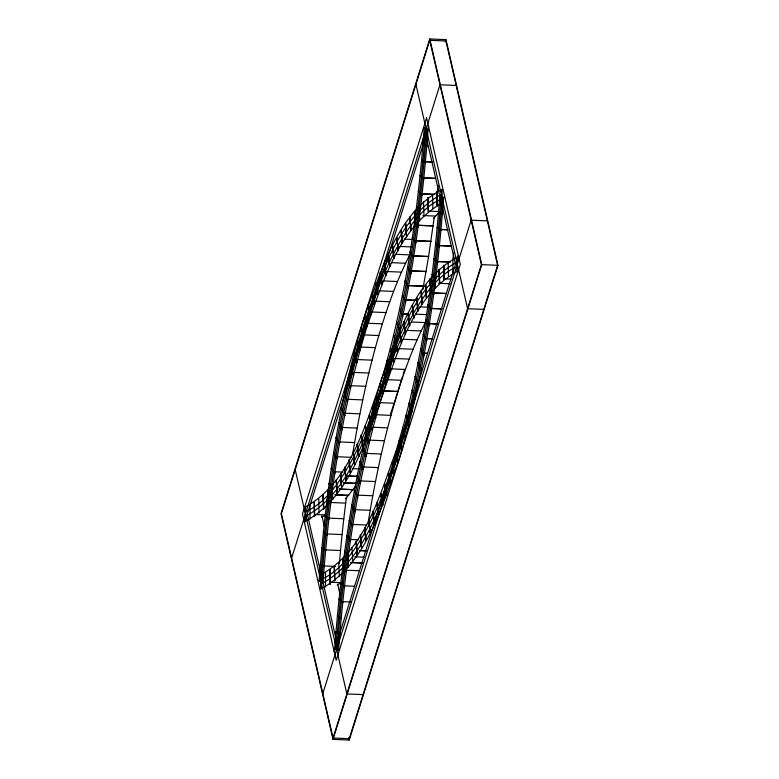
<?xml version="1.0" encoding="UTF-8"?>
<svg xmlns="http://www.w3.org/2000/svg" width="779" height="779" viewBox="0 0 779 779"><rect width="100%" height="100%" fill="white"/><g stroke="black" fill="none" stroke-linecap="round" stroke-linejoin="round"><path stroke-width="1.17" d="M305.446 521.2L305.504 506.876C352.507 480.838 366.919 419.258 383.94 372.518C400.085 330.637 415.217 279.836 457.409 257.08L457.283 271.443C410.27 297.471 395.859 359.061 378.847 405.801C362.693 447.672 347.561 498.482 305.368 521.229L305.504 506.876M309.925 504.802L310.023 519.038M321.036 588.905L321.094 574.581C365.088 550.441 379.577 495.59 395.8 451.732C421.235 368.681 433.28 282.115 439.833 195.695L443.66 197.408C436.892 286.711 424.448 376.16 398.166 461.996C381.398 507.314 366.422 563.996 320.967 588.934L321.094 574.581M325.466 586.83L325.525 572.507M437.165 191.566L437.253 205.812L441.683 203.738L441.81 189.375C396.355 214.313 381.379 271.004 364.611 316.323C338.329 402.149 325.885 491.598 319.117 580.9L322.944 582.614C329.498 496.194 341.543 409.637 366.977 326.576C382.479 283.254 396.988 232.765 437.253 205.812L437.311 191.488M441.683 203.738L441.742 189.414M452.852 273.517L452.901 259.193M457.283 271.443L457.331 257.119M320.393 581.475C327.083 493.126 339.401 404.642 365.4 319.741C381.983 274.909 396.803 218.831 441.771 194.166M335.983 632.1L334.717 648.605L338.544 650.319C345.34 559.75 358.457 469.055 386.199 382.333C409.89 300.1 421.673 214.887 428.07 129.703L424.234 127.99C418.05 210.427 406.638 292.885 383.716 372.459C356.831 456.552 343.432 544.326 335.983 632.1L339.771 634.349L335.963 632.363M335.992 649.18C342.682 560.861 354.99 472.395 380.98 387.514L381.019 387.387C397.592 342.575 412.412 286.526 457.37 261.871M426.785 129.129C420.095 217.477 407.777 305.962 381.788 390.863C365.195 435.695 350.384 491.773 305.417 516.448M442.384 196.844C435.695 285.182 423.377 373.667 397.378 458.578C380.795 503.4 365.984 559.478 321.006 584.153M437.292 192.14L438.022 185.373M452.881 259.845L453.621 253.078M422.793 289.817L428.586 256.554L434.205 217.526M402.548 376.354L394.7 401.75M403.171 374.154L404.116 370.853M429.774 38.95L281.015 513.673L333.003 739.359L349.226 740.05L497.985 265.327L445.997 39.641L429.774 38.95L481.773 264.636L333.003 739.359M429.726 40.313L281.385 513.682L333.052 738.005L349.274 738.687L497.615 265.318L445.948 40.995L429.726 40.313L481.403 264.636L333.052 738.005M445.276 41.959L445.997 39.641M291.619 558.134L439.96 84.765L456.182 85.456M304.521 522.894L428.635 126.841M334.142 651.468L458.256 255.415M322.818 693.544L471.159 220.184L487.381 220.866M394.32 402.938L390.552 413.824M355.604 486.106L345.701 498.774M321.63 517.129L325.242 515.445M337.258 584.825L340.842 583.15M425.285 161.662L432.238 161.954L425.266 161.837M423.698 177.865L435.295 178.274M423.688 177.953L435.276 178.449M434.721 194.302L421.975 193.844L432.384 194.38M428.469 211.128L438.898 211.567M422.88 215.549L435.617 216.095M418.05 225.209L433.114 225.852M418.031 225.374L433.105 225.929M440.875 229.454L447.837 229.669M440.865 229.542L447.818 229.844M404.282 239.143L412.393 239.494M415.859 240.721L430.933 241.276M415.84 240.799L430.904 241.441M450.895 245.979L439.298 245.58L450.875 246.154M400.026 246.456L411.614 246.943M395.829 254.295L409.735 254.879A437.973 118.866 -87.6 0 0 352.712 453.943M413.532 255.833L428.596 256.476M413.503 255.999L428.586 256.554M437.574 261.471L450.32 262.007L437.555 261.637M481.403 264.636L497.985 265.327M391.701 262.669L405.606 263.253M411.039 270.868L426.123 271.423M411.03 270.946L426.094 271.579M386.472 271.501L401.536 272.134M444.069 278.833L451.022 279.125M382.479 280.888L397.543 281.531M438.47 283.264L450.058 283.751M408.43 285.542L423.503 286.107M408.41 285.62L423.474 286.263M433.65 292.914L446.396 293.459M378.565 290.771L393.629 291.404M433.63 293.089L446.386 293.547M405.693 299.857L416.113 300.295M405.655 300.012L416.103 300.373M374.738 301.122L389.802 301.765M483.808 309.399L467.585 308.718L415.908 84.395M419.871 306.858L427.983 307.199M431.449 308.426L441.888 308.786M431.439 308.513L441.868 308.951M370.989 311.941L386.053 312.583M415.626 314.161L427.213 314.648M402.801 313.937L408.595 314.18M402.772 314.083L408.586 314.258M411.429 322L425.334 322.594A437.954 118.866 -87.6 0 0 368.311 521.648M437.243 323.889L429.122 323.626L437.214 324.045M367.347 323.207L382.411 323.85M407.3 330.374L421.196 330.958M363.793 334.902L378.857 335.545M426.658 338.495L432.452 338.738M426.629 338.651L432.433 338.816M403.23 339.255L417.135 339.848M360.356 347.015L375.42 347.658M398.079 348.593L413.143 349.235M424.039 353.169L427.515 353.315L424.01 353.325M394.164 358.476L409.228 359.109M357.016 359.528L372.08 360.161M390.328 368.827L405.392 369.47M353.793 372.42L368.857 373.053M386.588 379.646L401.652 380.288M350.696 385.673L365.76 386.316M382.966 390.854L398.02 391.486M382.917 390.98L398.001 391.555M347.716 399.276L362.78 399.909M379.392 402.616L394.456 403.249M344.863 413.201L359.927 413.834M375.945 414.72L391.009 415.363M372.615 427.233L387.679 427.875M342.137 427.428L357.201 428.07M369.392 440.125L384.456 440.768M339.547 441.946L354.611 442.589M366.296 453.378L381.35 454.021M337.103 456.737L350.998 457.322M363.306 466.981L378.37 467.614M352.205 468.656L359.207 468.87M334.785 471.772L342.896 472.113M345.642 475.862L357.23 476.349M345.594 475.94L357.181 476.427M360.453 480.906L375.517 481.549M343.607 482.795L356.354 483.331M343.558 482.863L356.305 483.408M339.216 489.066L353.121 489.65L339.167 489.124M357.736 495.142L372.8 495.775M334.785 494.762L348.69 495.347M335.895 494.869L348.641 495.405M330.608 502.484L345.672 503.127M355.146 509.661L370.21 510.294M315.709 514.578L326.187 514.997M328.738 518.132L343.802 518.765M352.692 524.442L366.597 525.036M327.024 533.936L342.088 534.569M350.384 539.477L358.496 539.818M366.159 550.792L359.207 550.5L366.111 550.87M325.466 549.877L340.53 550.519M354.766 556.839L364.085 557.16M350.384 562.467L363.131 563.003M351.495 562.574L363.082 563.061M322.915 565.885L335.661 566.43M346.207 570.189L358.953 570.734M331.309 582.283L341.786 582.702M344.337 585.837L354.766 586.275M342.624 601.641L350.735 601.982M363.092 694.605L346.869 693.923L295.192 469.601M424.234 127.99L428.051 129.966M426.775 146.481L423.007 143.969L426.814 145.946M439.833 195.695L443.641 197.681M442.375 214.186L438.606 211.674L442.414 213.65M320.364 564.658L324.171 566.635L320.403 564.123M319.137 580.637L322.944 582.614M334.736 648.342L338.544 650.319M423.007 143.969L426.795 146.218M438.606 211.674L442.394 213.923M320.383 564.395L324.171 566.635M425.344 162.889L421.624 159.851L425.392 162.363M440.943 230.594L437.214 227.556L440.992 230.068M321.795 548.241L325.564 550.753L321.844 547.715M337.385 615.955L341.153 618.458L337.434 615.42M336.002 631.837L339.771 634.349M421.624 159.851L425.363 162.626M437.214 227.556L440.963 230.331M321.815 547.978L325.564 550.753M337.414 615.683L341.153 618.458M423.747 179.18L420.085 175.616L423.805 178.654M439.346 246.885L435.675 243.33L439.395 246.368M323.382 531.95L327.102 534.988L323.431 531.424M338.982 599.655L342.702 602.693L339.031 599.129M420.085 175.616L423.776 178.917M435.675 243.33L439.375 246.631M323.412 531.687L327.102 534.988M339.001 599.392L342.702 602.693M421.994 195.334L418.381 191.254L422.052 194.808M437.594 263.039L433.981 258.959L437.652 262.523M325.125 515.795L328.796 519.359L325.194 515.27M340.725 583.5L344.396 587.064L340.783 582.984M418.381 191.254L422.023 195.071M433.981 258.959L437.623 262.776M325.155 515.532L328.796 519.359M340.754 583.237L344.396 587.064M420.085 211.313L416.541 206.717L420.144 210.807M435.675 279.028L432.141 274.432L435.743 278.512M327.034 499.806L330.637 503.886L327.102 499.29M342.633 567.511L346.236 571.591L342.692 566.995M416.541 206.717L420.115 211.06M432.141 274.432L435.714 278.765M327.063 499.543L330.637 503.886M342.663 567.248L346.236 571.591M418.021 227.117L414.545 222.015L418.089 226.611M433.621 294.822L430.144 289.72L433.689 294.316M329.089 484.002L332.633 488.589L329.166 483.486M344.688 551.707L348.232 556.303L344.756 551.201M414.545 222.015L418.05 226.864M430.144 289.72L433.65 294.569M329.127 483.74L332.633 488.589M344.727 551.454L348.232 556.303M415.801 242.707L412.403 237.098L415.879 242.201M431.4 310.412L428.002 304.813L431.478 309.915M331.299 468.403L334.775 473.505L331.377 467.906M346.898 536.108L350.375 541.21L346.976 535.611M412.403 237.098L415.84 242.454M428.002 304.813L431.439 310.159M331.338 468.15L334.775 473.505M346.937 535.855L350.375 541.21M413.445 258.063L410.124 251.968L413.522 257.567M429.044 325.768L425.714 319.672L429.122 325.281M333.665 453.037L337.064 458.636L333.743 452.541M349.255 520.742L352.653 526.341L349.333 520.255M410.124 251.968L413.483 257.82M425.714 319.672L429.083 325.525M333.694 452.784L337.064 458.636M349.294 520.499L352.653 526.341M410.932 273.166L407.699 266.593L411.02 272.689M426.532 340.881L423.299 334.298L426.619 340.394M336.158 437.925L339.488 444.011L336.246 437.438M351.757 505.629L355.078 511.725L351.845 505.143M407.699 266.593L410.981 272.932M423.299 334.298L426.58 340.637M336.207 437.681L339.488 444.011M351.796 505.386L355.078 511.725M408.284 288.006L405.138 280.946L408.371 287.529M423.883 355.711L420.738 348.661L423.971 355.234M338.807 423.075L342.039 429.657L338.894 422.608M354.406 490.78L357.639 497.362L354.494 490.312M405.138 280.946L408.332 287.772M420.738 348.661L423.932 355.477M338.846 422.841L342.039 429.657M354.445 490.546L357.639 497.362M405.499 302.544L402.441 295.027L405.596 302.077M421.098 370.249L418.041 362.732L421.196 369.782M341.582 408.527L344.737 415.577L341.679 408.06M357.181 476.232L360.336 483.292L357.279 475.774M402.441 295.027L405.547 302.31M418.041 362.732L421.147 370.025M341.63 408.293L344.737 415.577M357.23 475.998L360.336 483.292M402.587 316.771L399.627 308.796L402.685 316.313M418.177 384.475L415.217 376.51L418.274 384.028M344.503 394.291L347.561 401.808L344.6 393.833M360.093 461.996L363.16 469.513L360.19 461.538M399.627 308.796L402.636 316.547M415.217 376.51L418.235 384.251M344.552 394.057L347.561 401.808M360.141 461.772L363.16 469.513M399.539 330.666L396.677 322.253L399.637 330.218M415.129 398.371L412.276 389.958L415.236 397.923M347.541 380.386L350.511 388.361L347.648 379.938M363.141 448.091L366.101 456.066L363.238 447.652M396.677 322.253L399.588 330.442M412.276 389.958L415.188 398.157M347.59 380.162L350.511 388.361M363.189 447.867L366.101 456.066M396.365 344.201L393.609 335.359L396.472 343.773M411.964 411.916L409.199 403.064L412.062 411.478M350.716 366.831L353.578 375.244L350.823 366.403M366.315 434.536L369.168 442.959L366.412 434.107M393.609 335.359L396.414 343.987M409.199 403.064L412.013 411.702M350.764 366.617L353.578 375.244M366.364 434.322L369.168 442.959M393.074 357.376L390.425 348.106L393.181 356.957M408.663 425.081L406.015 415.811L408.771 424.662M354.007 353.656L356.763 362.498L354.114 353.228M369.597 421.361L372.362 430.203L369.713 420.942M390.425 348.106L393.122 357.172M406.015 415.811L408.722 424.876M354.056 353.442L356.763 362.498M369.655 421.147L372.362 430.203M389.656 370.152L387.124 360.482L389.773 369.743M405.255 437.856L402.724 428.187L405.372 437.457M357.405 340.861L360.064 350.122L357.522 340.452M373.005 408.566L375.653 417.836L373.122 408.157M387.124 360.482L389.714 369.957M402.724 428.187L405.314 437.662M357.464 340.657L360.064 350.122M373.063 408.362L375.653 417.836M386.141 382.528L383.716 372.459L386.257 382.129M401.74 450.233L399.315 440.164L401.847 449.843M360.93 328.475L363.462 338.144L361.047 328.086M376.52 396.18L379.061 405.849L376.637 395.79M383.716 372.459L386.199 382.333M399.315 440.164L401.798 450.038M360.989 328.271L363.462 338.144M376.578 395.985L379.061 405.849M364.553 316.517L366.977 326.576L364.669 316.138M382.508 394.476L380.21 384.028L382.625 394.096M380.152 384.222L382.567 394.281L380.269 383.843M398.108 462.181L395.8 451.732L398.225 461.801M425.879 135.663L455.491 264.237M364.611 316.323L366.977 326.576M380.21 384.028L382.567 394.281M395.8 451.732L398.166 461.996M321.931 515.912L324.366 526.516M337.658 584.211L340.102 594.805M307.286 514.082L336.908 642.656M348.68 737.684L349.226 740.05M383.872 372.703L386.18 383.141L383.998 372.333M368.282 304.988L370.58 315.437L368.399 304.628M394.378 473.681L392.197 462.872L394.495 473.32M378.779 405.976L376.598 395.167L378.906 405.616M383.94 372.518L386.18 383.141M368.34 304.803L370.58 315.437M392.197 462.872L394.437 473.505M376.598 395.167L378.847 405.801M387.699 361.641L389.88 372.45L387.825 361.29M372.099 293.926L374.28 304.735L372.226 293.576M390.552 484.733L388.497 473.574L390.678 484.382M374.952 417.028L372.898 405.869L375.079 416.677M387.757 361.456L389.88 372.45M372.167 293.751L374.28 304.735M388.497 473.574L390.62 484.557M372.898 405.869L375.02 416.853M391.613 351.047L393.668 362.206L391.74 350.716M376.014 283.342L378.068 294.501L376.14 283.001M386.637 495.308L384.709 483.817L386.764 494.977M371.038 427.603L369.11 416.113L371.164 427.272M391.671 350.871L393.668 362.206M376.082 283.166L378.068 294.501M384.709 483.817L386.696 495.142M369.11 416.113L371.106 427.437M395.615 340.939L397.543 352.429L395.742 340.618M380.016 273.234L381.944 284.724L380.142 272.913M382.635 505.396L380.834 493.584L382.762 505.084M367.036 437.691L365.234 425.879L367.162 437.37M395.674 340.774L397.543 352.429M380.084 273.069L381.944 284.724M380.834 493.584L382.703 505.24M365.234 425.879L367.104 437.535M399.695 331.338L401.487 343.149L399.822 331.036M384.096 263.633L385.897 275.445L384.232 263.331M378.555 514.987L376.89 502.874L378.682 514.685M362.956 447.282L361.29 435.169L363.082 446.98M399.754 331.182L401.487 343.149M384.164 263.477L385.897 275.445M376.89 502.874L378.613 514.841M361.29 435.169L363.024 447.127M403.843 322.243L405.508 334.357L403.98 321.961M388.254 254.538L389.919 266.652L388.38 254.256M374.397 524.053L372.868 511.657L374.533 523.77M358.798 456.348L357.269 443.952L358.934 456.066M403.911 322.097L405.508 334.357M388.312 254.392L389.919 266.652M372.868 511.657L374.465 523.916M357.269 443.952L358.866 456.212M408.069 313.684L409.598 326.08L408.206 313.421M392.47 245.979L393.999 258.375L392.606 245.706M370.171 532.602L368.779 519.934L370.307 532.339M354.572 464.897L353.179 452.229L354.708 464.625M408.138 313.548L409.598 326.08M392.538 245.843L393.999 258.375M368.779 519.934L370.239 532.476M353.179 452.229L354.64 464.771M412.354 305.66L413.746 318.329L412.5 305.407M396.754 237.955L398.147 250.614L396.901 237.702M365.877 540.607L364.63 527.695L366.023 540.363M350.287 472.902L349.031 459.99L350.423 472.649M412.422 305.534L413.746 318.329M396.832 237.829L398.147 250.614M364.63 527.695L365.955 540.49M349.031 459.99L350.355 472.785M416.697 298.191L417.953 311.103L416.843 297.958M401.097 230.477L402.353 243.399L401.243 230.243M361.534 548.065L360.424 534.92L361.68 547.832M345.934 480.361L344.824 467.215L346.08 480.127M416.765 298.065L417.953 311.103M401.175 230.36L402.353 243.399M360.424 534.92L361.602 547.958M344.824 467.215L346.012 480.244M421.088 291.278L422.208 304.423L421.235 291.064M405.499 223.563L406.609 236.709L405.635 223.349M357.142 554.96L356.169 541.6L357.279 554.745M341.543 487.255L340.579 473.895L341.689 487.041M421.166 291.161L422.208 304.423M405.567 223.456L406.609 236.709M356.169 541.6L357.21 554.862M340.579 473.895L341.611 487.148M425.529 284.929L426.502 298.289L425.675 284.734M409.939 217.224L410.903 230.584L410.075 217.029M351.874 547.734L352.848 561.094M337.103 493.574L336.275 480.02L337.249 493.38M425.607 284.832L426.502 298.289M410.007 217.117L410.903 230.584M336.275 480.02L337.171 493.487M430.008 279.164L430.836 292.719L430.154 278.989M414.409 211.46L415.236 225.014L414.555 211.284M348.223 567.034L347.541 553.304L348.369 566.859M331.942 485.59L332.769 499.144M430.086 279.067L430.836 292.719M414.486 211.362L415.236 225.014M347.541 553.304L348.291 566.946M434.516 273.984L435.198 287.714L434.663 273.828M418.927 206.279L419.599 220.009L419.073 206.123M343.714 572.195L343.179 558.3L343.86 572.029M328.115 504.48L327.579 490.595L328.261 504.325M434.594 273.906L435.198 287.714M418.995 206.192L419.599 220.009M343.179 558.3L343.782 572.117M327.579 490.595L328.183 504.412M439.054 269.398L439.59 283.293L439.2 269.261M423.455 201.693L423.99 215.588M338.787 562.73L339.323 576.616M323.577 509.047L323.188 495.025L323.723 508.911M439.132 269.33L439.59 283.293M323.188 495.025L323.645 508.989M443.611 265.415L444.001 279.447L443.757 265.298M428.012 197.71L428.401 211.742L428.158 197.593M334.619 580.725L334.376 566.576L334.766 580.598M318.777 498.872L319.02 513.01M443.689 265.357L444.001 279.447M428.09 197.642L428.401 211.742M334.376 566.576L334.688 580.667M448.178 262.036L448.422 276.185M432.588 194.331L432.822 208.48M330.043 584.084L329.955 569.839L330.199 583.977M314.453 516.37L314.356 502.124L314.599 516.273M329.955 569.839L330.121 584.036M314.356 502.124L314.521 516.331M437.233 191.517L437.253 205.812M339.42 563.129A437.973 118.866 -87.6 0 1 346.431 497.158M433.406 218.548A437.973 118.866 -87.6 0 1 439.317 212.326M321.669 582.04A437.973 118.866 -87.6 0 1 441.722 198.947M425.509 128.564A437.973 118.866 -87.6 0 1 305.456 511.657M337.268 649.754A437.954 118.866 -87.6 0 1 457.322 266.661M441.109 196.269A437.973 118.866 -87.6 0 1 321.055 579.362M426.59 117.95L302.476 514.004L336.187 660.358L460.301 264.305L426.59 117.95"/></g></svg>
